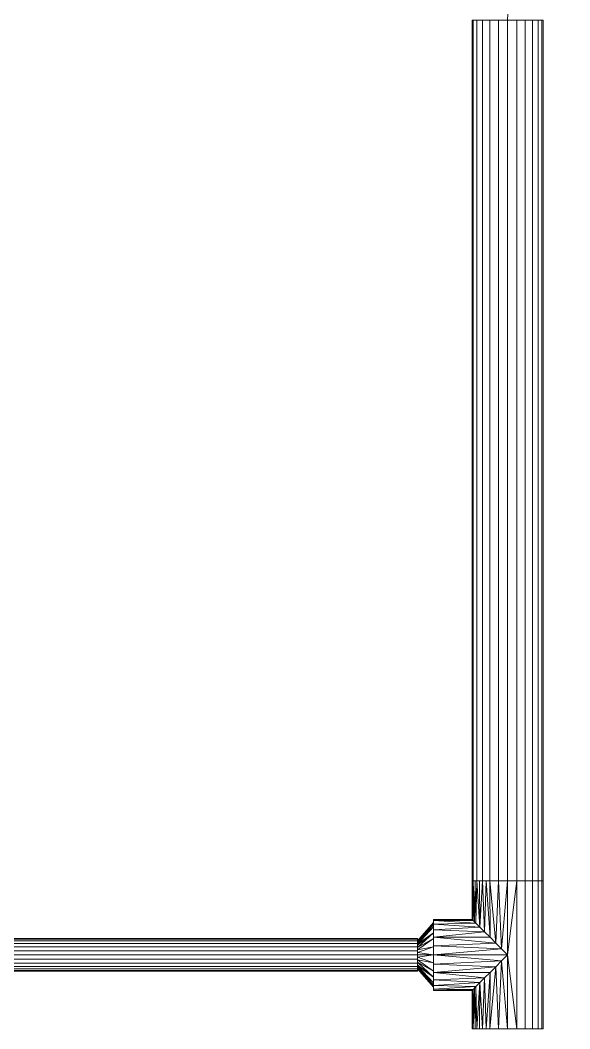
# Model space of a CAD drawing. Header units: inches. Extents: x -3325 to -59, y 5 to 733.
# Drawn here: x -1837.67 to -1815.43, y 376.75 to 417.57 of the extents above; entities that cross this region are included whole.
import ezdxf

# ---------------------------------------------------------------- set-up
doc = ezdxf.new("R2010")
doc.units = ezdxf.units.IN
doc.header["$MEASUREMENT"] = 0
doc.layers.add('P-PIPE', color=10, linetype='Continuous', lineweight=9)

# ---------------------------------------------------------------- blocks, each defined once
blk = doc.blocks.new('Tee - Welded - Generic - Standard-1126622-06 - Fifth Level')
at = {"layer": 'P-PIPE'}
mesh = blk.add_polyface(dxfattribs=at)
corners = [(-2.992, -1.437), (-2.992, -1.388, 0.372), (-2.992, -1.244, 0.719), (-2.992, -1.016, 1.016), (-2.992, -0.719, 1.244), (-2.992, -0.372, 1.388), (-2.992, 0, 1.437), (-2.992, 0.372, 1.388), (-2.992, 0.719, 1.244), (-2.992, 1.016, 1.016), (-2.992, 1.244, 0.719), (-2.992, 1.388, 0.372), (-2.992, 1.437), (-2.992, 1.388, -0.372), (-2.992, 1.244, -0.719), (-2.992, 1.016, -1.016), (-2.992, 0.719, -1.244), (-2.992, 0.372, -1.388), (-2.992, 0, -1.437), (-2.992, -0.372, -1.388), (-2.992, -0.719, -1.244), (-2.992, -1.016, -1.016), (-2.992, -1.244, -0.719), (-2.992, -1.388, -0.372)]
mesh.append_faces([[corners[k] for k in face] for face in [(10, 7, 8, 9)]], dxfattribs={"vtx0": -1})
mesh.append_faces([[corners[k] for k in face] for face in [(0, 3, 6)]], dxfattribs={"vtx0": -1, "vtx1": -1, "vtx2": -1})
mesh.append_faces([[corners[k] for k in face] for face in [(13, 18, 22, 23)]], dxfattribs={"vtx0": -1, "vtx1": -1, "vtx3": -1})
mesh.append_faces([[corners[k] for k in face] for face in [(18, 21, 22), (13, 23, 0, 12)]], dxfattribs={"vtx0": -1, "vtx2": -1})
mesh.append_faces([[corners[k] for k in face] for face in [(6, 7, 12, 0)]], dxfattribs={"vtx1": -1, "vtx2": -1, "vtx3": -1})
mesh.append_faces([[corners[k] for k in face] for face in [(16, 17, 18, 15), (19, 20, 21, 18)]], dxfattribs={"vtx2": -1})
mesh.append_faces([[corners[k] for k in face] for face in [(13, 14, 15, 18), (10, 11, 12, 7)]], dxfattribs={"vtx2": -1, "vtx3": -1})
mesh.append_faces([[corners[k] for k in face] for face in [(0, 1, 2, 3), (3, 4, 5, 6)]], dxfattribs={"vtx3": -1})
mesh = blk.add_polyface(dxfattribs=at)
corners = [(-2.992, 1.437), (-2.992, 1.388, 0.372), (-2.992, 1.244, 0.719), (-2.992, 1.016, 1.016), (-2.992, 0.719, 1.244), (-2.992, 0.372, 1.388), (-2.992, 0, 1.437), (-2.992, -0.372, 1.388), (-2.992, -0.719, 1.244), (-2.992, -1.016, 1.016), (-2.992, -1.244, 0.719), (-2.992, -1.388, 0.372), (-2.992, -1.437), (-1.437, -1.437), (-1.397, -1.397, 0.338), (-1.286, -1.286, 0.642), (-1.123, -1.123, 0.896), (-0.927, -0.927, 1.098), (-0.71, -0.71, 1.249), (-0.48, -0.48, 1.355), (-0.242, -0.242, 1.417), (0, 0, 1.437), (0.242, -0.242, 1.417), (0.48, -0.48, 1.355), (0.71, -0.71, 1.249), (0.927, -0.927, 1.098), (1.123, -1.123, 0.896), (1.286, -1.286, 0.642), (1.397, -1.397, 0.338), (1.437, -1.437), (2.992, -1.437), (2.992, -1.388, 0.372), (2.992, -1.244, 0.719), (2.992, -1.016, 1.016), (2.992, -0.719, 1.244), (2.992, -0.372, 1.388), (2.992, 0, 1.437), (2.992, 0.372, 1.388), (2.992, 0.719, 1.244), (2.992, 1.016, 1.016), (2.992, 1.244, 0.719), (2.992, 1.388, 0.372), (2.992, 1.437), (-2.992, -0.867, 1.13), (-2.992, -1.13, 0.867), (-2.992, -1.316, 0.545), (2.992, -1.316, 0.545), (2.992, -1.13, 0.867), (2.992, -0.867, 1.13), (1.341, -1.341, 0.49), (-1.341, -1.341, 0.49)]
mesh.append_faces([[corners[k] for k in face] for face in [(14, 12, 13)]], dxfattribs={"vtx0": -1})
mesh.append_faces([[corners[k] for k in face] for face in [(34, 24, 48), (33, 26, 47), (26, 33, 25), (11, 50, 45), (15, 45, 50), (12, 14, 11), (9, 17, 43), (16, 10, 15), (24, 34, 23), (22, 36, 21), (20, 7, 19), (7, 20, 6), (18, 43, 17)]], dxfattribs={"vtx0": -1, "vtx1": -1})
mesh.append_faces([[corners[k] for k in face] for face in [(32, 26, 27), (25, 33, 48), (11, 14, 50), (18, 8, 43), (16, 44, 10), (46, 27, 49), (48, 24, 25), (31, 49, 28), (16, 9, 44), (23, 34, 35), (15, 10, 45), (21, 5, 6), (26, 32, 47)]], dxfattribs={"vtx0": -1, "vtx2": -1})
mesh.append_faces([[corners[k] for k in face] for face in [(21, 36, 37, 5)]], dxfattribs={"vtx0": -1, "vtx2": -1, "vtx3": -1})
mesh.append_faces([[corners[k] for k in face] for face in [(30, 31, 28), (31, 46, 49), (46, 32, 27), (16, 17, 9), (18, 19, 8), (35, 36, 22), (22, 23, 35), (20, 21, 6), (7, 8, 19)]], dxfattribs={"vtx1": -1, "vtx2": -1})
mesh.append_faces([[corners[k] for k in face] for face in [(39, 40, 2, 3), (40, 41, 1, 2), (37, 38, 4, 5), (38, 39, 3, 4)]], dxfattribs={"vtx1": -1, "vtx3": -1})
mesh.append_faces([[corners[k] for k in face] for face in [(28, 29, 30)]], dxfattribs={"vtx2": -1})
mesh.append_faces([[corners[k] for k in face] for face in [(41, 42, 0, 1)]], dxfattribs={"vtx3": -1})
mesh = blk.add_polyface(dxfattribs=at)
corners = [(-2.992, -1.437), (-2.992, -1.388, -0.372), (-2.992, -1.244, -0.719), (-2.992, -1.016, -1.016), (-2.992, -0.719, -1.244), (-2.992, -0.372, -1.388), (-2.992, 0, -1.437), (-2.992, 0.372, -1.388), (-2.992, 0.719, -1.244), (-2.992, 1.016, -1.016), (-2.992, 1.244, -0.719), (-2.992, 1.388, -0.372), (-2.992, 1.437), (2.992, 1.437), (2.992, 1.388, -0.372), (2.992, 1.244, -0.719), (2.992, 1.016, -1.016), (2.992, 0.719, -1.244), (2.992, 0.372, -1.388), (2.992, 0, -1.437), (2.992, -0.372, -1.388), (2.992, -0.719, -1.244), (2.992, -1.016, -1.016), (2.992, -1.244, -0.719), (2.992, -1.388, -0.372), (2.992, -1.437), (1.437, -1.437), (1.397, -1.397, -0.338), (1.286, -1.286, -0.642), (1.123, -1.123, -0.896), (0.927, -0.927, -1.098), (0.71, -0.71, -1.249), (0.48, -0.48, -1.355), (0.242, -0.242, -1.417), (0, 0, -1.437), (-0.242, -0.242, -1.417), (-0.48, -0.48, -1.355), (-0.71, -0.71, -1.249), (-0.927, -0.927, -1.098), (-1.123, -1.123, -0.896), (-1.286, -1.286, -0.642), (-1.397, -1.397, -0.338), (-1.437, -1.437), (-2.992, -1.316, -0.545), (-2.992, -1.13, -0.867), (-2.992, -0.867, -1.13), (2.992, -0.867, -1.13), (2.992, -1.13, -0.867), (2.992, -1.316, -0.545), (-1.341, -1.341, -0.49), (1.341, -1.341, -0.49)]
mesh.append_faces([[corners[k] for k in face] for face in [(33, 20, 32), (6, 35, 5), (31, 46, 30), (28, 48, 50), (38, 45, 37), (24, 50, 48), (3, 39, 44), (37, 4, 36), (1, 41, 0), (40, 2, 39)]], dxfattribs={"vtx0": -1, "vtx1": -1})
mesh.append_faces([[corners[k] for k in face] for face in [(11, 14, 15, 10), (38, 3, 45), (19, 33, 34), (1, 49, 41), (39, 2, 44), (36, 4, 5), (43, 40, 49), (31, 21, 46), (21, 31, 32), (24, 27, 50), (27, 24, 25), (23, 28, 29), (3, 38, 39), (28, 23, 48), (40, 43, 2), (29, 22, 47)]], dxfattribs={"vtx0": -1, "vtx2": -1})
mesh.append_faces([[corners[k] for k in face] for face in [(34, 6, 7, 18)]], dxfattribs={"vtx0": -1, "vtx2": -1, "vtx3": -1})
mesh.append_faces([[corners[k] for k in face] for face in [(26, 27, 25)]], dxfattribs={"vtx1": -1})
mesh.append_faces([[corners[k] for k in face] for face in [(19, 20, 33), (18, 19, 34), (20, 21, 32), (35, 36, 5), (34, 35, 6), (46, 22, 30), (29, 30, 22), (47, 23, 29), (45, 4, 37), (1, 43, 49)]], dxfattribs={"vtx1": -1, "vtx2": -1})
mesh.append_faces([[corners[k] for k in face] for face in [(15, 16, 9, 10), (16, 17, 8, 9), (17, 18, 7, 8)]], dxfattribs={"vtx1": -1, "vtx3": -1})
mesh.append_faces([[corners[k] for k in face] for face in [(12, 13, 14, 11), (41, 42, 0)]], dxfattribs={"vtx2": -1})
mesh = blk.add_polyface(dxfattribs=at)
corners = [(2.992, -1.437), (2.992, -1.388, -0.372), (2.992, -1.244, -0.719), (2.992, -1.016, -1.016), (2.992, -0.719, -1.244), (2.992, -0.372, -1.388), (2.992, 0, -1.437), (2.992, 0.372, -1.388), (2.992, 0.719, -1.244), (2.992, 1.016, -1.016), (2.992, 1.244, -0.719), (2.992, 1.388, -0.372), (2.992, 1.437), (2.992, 1.388, 0.372), (2.992, 1.244, 0.719), (2.992, 1.016, 1.016), (2.992, 0.719, 1.244), (2.992, 0.372, 1.388), (2.992, 0, 1.437), (2.992, -0.372, 1.388), (2.992, -0.719, 1.244), (2.992, -1.016, 1.016), (2.992, -1.244, 0.719), (2.992, -1.388, 0.372)]
mesh.append_faces([[corners[k] for k in face] for face in [(16, 14, 15)]], dxfattribs={"vtx0": -1})
mesh.append_faces([[corners[k] for k in face] for face in [(3, 6, 2)]], dxfattribs={"vtx0": -1, "vtx1": -1})
mesh.append_faces([[corners[k] for k in face] for face in [(18, 21, 11)]], dxfattribs={"vtx0": -1, "vtx1": -1, "vtx2": -1})
mesh.append_faces([[corners[k] for k in face] for face in [(6, 9, 21, 2), (18, 11, 14, 16)]], dxfattribs={"vtx0": -1, "vtx1": -1, "vtx2": -1, "vtx3": -1})
mesh.append_faces([[corners[k] for k in face] for face in [(21, 0, 1, 2)]], dxfattribs={"vtx0": -1, "vtx3": -1})
mesh.append_faces([[corners[k] for k in face] for face in [(17, 18, 16)]], dxfattribs={"vtx1": -1})
mesh.append_faces([[corners[k] for k in face] for face in [(12, 13, 14, 11), (22, 23, 0, 21), (19, 20, 21, 18)]], dxfattribs={"vtx2": -1})
mesh.append_faces([[corners[k] for k in face] for face in [(9, 10, 11, 21)]], dxfattribs={"vtx2": -1, "vtx3": -1})
mesh.append_faces([[corners[k] for k in face] for face in [(6, 7, 8, 9), (3, 4, 5, 6)]], dxfattribs={"vtx3": -1})
mesh = blk.add_polyface(dxfattribs=at)
corners = [(-1.437, -2.992), (-1.388, -2.992, 0.372), (-1.244, -2.992, 0.719), (-1.016, -2.992, 1.016), (-0.719, -2.992, 1.244), (-0.372, -2.992, 1.388), (0, -2.992, 1.437), (0.372, -2.992, 1.388), (0.719, -2.992, 1.244), (1.016, -2.992, 1.016), (1.244, -2.992, 0.719), (1.388, -2.992, 0.372), (1.437, -2.992), (1.437, -1.437), (1.397, -1.397, 0.338), (1.286, -1.286, 0.642), (1.123, -1.123, 0.896), (0.927, -0.927, 1.098), (0.71, -0.71, 1.249), (0.48, -0.48, 1.355), (0.242, -0.242, 1.417), (0, 0, 1.437), (-0.242, -0.242, 1.417), (-0.48, -0.48, 1.355), (-0.71, -0.71, 1.249), (-0.927, -0.927, 1.098), (-1.123, -1.123, 0.896), (-1.286, -1.286, 0.642), (-1.397, -1.397, 0.338), (-1.437, -1.437)]
mesh.append_faces([[corners[k] for k in face] for face in [(1, 28, 0), (27, 2, 26), (23, 5, 22), (25, 4, 24), (8, 19, 7), (17, 9, 16)]], dxfattribs={"vtx0": -1, "vtx1": -1})
mesh.append_faces([[corners[k] for k in face] for face in [(26, 2, 3), (27, 1, 2), (23, 4, 5), (6, 21, 22), (22, 5, 6), (20, 6, 7), (16, 9, 10), (17, 8, 9), (14, 11, 12), (6, 20, 21)]], dxfattribs={"vtx0": -1, "vtx2": -1})
mesh.append_faces([[corners[k] for k in face] for face in [(13, 14, 12)]], dxfattribs={"vtx1": -1})
mesh.append_faces([[corners[k] for k in face] for face in [(3, 4, 25), (27, 28, 1), (25, 26, 3), (23, 24, 4), (10, 11, 15), (17, 18, 8), (19, 20, 7), (18, 19, 8), (15, 16, 10), (14, 15, 11)]], dxfattribs={"vtx1": -1, "vtx2": -1})
mesh.append_faces([[corners[k] for k in face] for face in [(28, 29, 0)]], dxfattribs={"vtx2": -1})
mesh = blk.add_polyface(dxfattribs=at)
corners = [(1.437, -2.992), (1.388, -2.992, -0.372), (1.244, -2.992, -0.719), (1.016, -2.992, -1.016), (0.719, -2.992, -1.244), (0.372, -2.992, -1.388), (0, -2.992, -1.437), (-0.372, -2.992, -1.388), (-0.719, -2.992, -1.244), (-1.016, -2.992, -1.016), (-1.244, -2.992, -0.719), (-1.388, -2.992, -0.372), (-1.437, -2.992), (-1.437, -1.437), (-1.397, -1.397, -0.338), (-1.286, -1.286, -0.642), (-1.123, -1.123, -0.896), (-0.927, -0.927, -1.098), (-0.71, -0.71, -1.249), (-0.48, -0.48, -1.355), (-0.242, -0.242, -1.417), (0, 0, -1.437), (0.242, -0.242, -1.417), (0.48, -0.48, -1.355), (0.71, -0.71, -1.249), (0.927, -0.927, -1.098), (1.123, -1.123, -0.896), (1.286, -1.286, -0.642), (1.397, -1.397, -0.338), (1.437, -1.437)]
mesh.append_faces([[corners[k] for k in face] for face in [(1, 28, 0), (3, 26, 2), (27, 2, 26), (23, 5, 22), (25, 4, 24), (8, 19, 7), (17, 9, 16)]], dxfattribs={"vtx0": -1, "vtx1": -1})
mesh.append_faces([[corners[k] for k in face] for face in [(27, 1, 2), (23, 4, 5), (6, 21, 22), (22, 5, 6), (20, 6, 7), (16, 9, 10), (17, 8, 9), (14, 11, 12), (6, 20, 21)]], dxfattribs={"vtx0": -1, "vtx2": -1})
mesh.append_faces([[corners[k] for k in face] for face in [(29, 0, 28), (13, 14, 12)]], dxfattribs={"vtx1": -1})
mesh.append_faces([[corners[k] for k in face] for face in [(3, 4, 25), (27, 28, 1), (25, 26, 3), (23, 24, 4), (10, 11, 15), (17, 18, 8), (19, 20, 7), (18, 19, 8), (15, 16, 10), (14, 15, 11)]], dxfattribs={"vtx1": -1, "vtx2": -1})
mesh = blk.add_polyface(dxfattribs=at)
corners = [(-1.437, -2.992), (-1.388, -2.992, -0.372), (-1.244, -2.992, -0.719), (-1.016, -2.992, -1.016), (-0.719, -2.992, -1.244), (-0.372, -2.992, -1.388), (0, -2.992, -1.437), (0.372, -2.992, -1.388), (0.719, -2.992, -1.244), (1.016, -2.992, -1.016), (1.244, -2.992, -0.719), (1.388, -2.992, -0.372), (1.437, -2.992), (1.388, -2.992, 0.372), (1.244, -2.992, 0.719), (1.016, -2.992, 1.016), (0.719, -2.992, 1.244), (0.372, -2.992, 1.388), (0, -2.992, 1.437), (-0.372, -2.992, 1.388), (-0.719, -2.992, 1.244), (-1.016, -2.992, 1.016), (-1.244, -2.992, 0.719), (-1.388, -2.992, 0.372)]
mesh.append_faces([[corners[k] for k in face] for face in [(0, 22, 23)]], dxfattribs={"vtx0": -1})
mesh.append_faces([[corners[k] for k in face] for face in [(3, 6, 2), (16, 18, 14, 15)]], dxfattribs={"vtx0": -1, "vtx1": -1})
mesh.append_faces([[corners[k] for k in face] for face in [(2, 6, 9, 11)]], dxfattribs={"vtx0": -1, "vtx1": -1, "vtx2": -1, "vtx3": -1})
mesh.append_faces([[corners[k] for k in face] for face in [(0, 14, 21, 22)]], dxfattribs={"vtx0": -1, "vtx1": -1, "vtx3": -1})
mesh.append_faces([[corners[k] for k in face] for face in [(2, 11, 12)]], dxfattribs={"vtx0": -1, "vtx2": -1})
mesh.append_faces([[corners[k] for k in face] for face in [(17, 18, 16)]], dxfattribs={"vtx1": -1})
mesh.append_faces([[corners[k] for k in face] for face in [(18, 19, 14)]], dxfattribs={"vtx1": -1, "vtx2": -1})
mesh.append_faces([[corners[k] for k in face] for face in [(9, 10, 11)]], dxfattribs={"vtx2": -1})
mesh.append_faces([[corners[k] for k in face] for face in [(0, 1, 2, 14), (12, 13, 14, 2), (19, 20, 21, 14)]], dxfattribs={"vtx2": -1, "vtx3": -1})
mesh.append_faces([[corners[k] for k in face] for face in [(6, 7, 8, 9), (3, 4, 5, 6)]], dxfattribs={"vtx3": -1})
blk = doc.blocks.new('Transition - Generic - Plumbing-CW-1127470-06 - Fifth Level')
at = {"layer": 'P-PIPE'}
mesh = blk.add_polyface(dxfattribs=at)
corners = [(0, -1.312), (0, -1.137, 0.656), (0, -0.656, 1.137), (0, 0, 1.312), (0, 0.656, 1.137), (0, 1.137, 0.656), (0, 1.312), (0, 1.137, -0.656), (0, 0.656, -1.137), (0, 0, -1.312), (0, -0.656, -1.137), (0, -1.137, -0.656)]
mesh.append_faces([[corners[k] for k in face] for face in [(0, 10, 11)]], dxfattribs={"vtx0": -1})
mesh.append_faces([[corners[k] for k in face] for face in [(0, 5, 9, 10)]], dxfattribs={"vtx0": -1, "vtx1": -1, "vtx3": -1})
mesh.append_faces([[corners[k] for k in face] for face in [(5, 7, 8, 9)]], dxfattribs={"vtx0": -1, "vtx3": -1})
mesh.append_faces([[corners[k] for k in face] for face in [(5, 6, 7)]], dxfattribs={"vtx2": -1})
mesh.append_faces([[corners[k] for k in face] for face in [(3, 4, 5, 0)]], dxfattribs={"vtx2": -1, "vtx3": -1})
mesh.append_faces([[corners[k] for k in face] for face in [(0, 1, 2, 3)]], dxfattribs={"vtx3": -1})
mesh = blk.add_polyface(dxfattribs=at)
corners = [(0, -1.312), (0, -1.137, -0.656), (0, -0.656, -1.137), (0, 0, -1.312), (0, 0.656, -1.137), (0, 1.137, -0.656), (0, 1.312), (0.656, 0.562), (0.656, 0.398, -0.398), (0.656, 0, -0.562), (0.656, -0.398, -0.398), (0.656, -0.562), (0.656, 0.48, -0.199), (0.656, 0.199, -0.48), (0.656, -0.199, -0.48), (0.656, -0.48, -0.199), (0, 0.328, -1.225), (0.656, 0.099, -0.521), (0.656, 0.439, -0.298), (0, 1.225, -0.328), (0.656, 0.521, -0.099), (0, -0.328, -1.225), (0.656, -0.298, -0.439), (0, -1.225, -0.328), (0.656, -0.521, -0.099), (0.656, -0.439, -0.298), (0.656, 0.298, -0.439), (0.656, -0.099, -0.521), (0, -0.896, -0.896), (0, 0.896, -0.896)]
mesh.append_faces([[corners[k] for k in face] for face in [(0, 24, 11)]], dxfattribs={"vtx0": -1})
mesh.append_faces([[corners[k] for k in face] for face in [(27, 3, 9), (28, 25, 1), (3, 27, 21), (25, 28, 10), (4, 13, 16), (29, 26, 4), (26, 29, 8), (5, 18, 29), (6, 20, 19), (1, 15, 23), (2, 22, 28)]], dxfattribs={"vtx0": -1, "vtx1": -1})
mesh.append_faces([[corners[k] for k in face] for face in [(5, 12, 18), (2, 14, 22), (3, 17, 9), (12, 5, 19), (19, 20, 12), (23, 15, 24), (24, 0, 23), (16, 13, 17), (14, 2, 21)]], dxfattribs={"vtx0": -1, "vtx2": -1})
mesh.append_faces([[corners[k] for k in face] for face in [(7, 20, 6)]], dxfattribs={"vtx1": -1})
mesh.append_faces([[corners[k] for k in face] for face in [(18, 8, 29), (3, 16, 17), (22, 10, 28), (25, 15, 1), (26, 13, 4), (27, 14, 21)]], dxfattribs={"vtx1": -1, "vtx2": -1})
mesh = blk.add_polyface(dxfattribs=at)
corners = [(0, 1.312), (0, 1.137, 0.656), (0, 0.656, 1.137), (0, 0, 1.312), (0, -0.656, 1.137), (0, -1.137, 0.656), (0, -1.312), (0.656, -0.562), (0.656, -0.398, 0.398), (0.656, 0, 0.562), (0.656, 0.398, 0.398), (0.656, 0.562), (0.656, -0.48, 0.199), (0.656, -0.199, 0.48), (0.656, 0.199, 0.48), (0.656, 0.48, 0.199), (0, -0.328, 1.225), (0.656, -0.099, 0.521), (0.656, -0.439, 0.298), (0, -1.225, 0.328), (0.656, -0.521, 0.099), (0, 0.328, 1.225), (0.656, 0.298, 0.439), (0, 1.225, 0.328), (0.656, 0.521, 0.099), (0.656, 0.439, 0.298), (0.656, -0.298, 0.439), (0.656, 0.099, 0.521), (0, 0.896, 0.896), (0, -0.896, 0.896)]
mesh.append_faces([[corners[k] for k in face] for face in [(0, 24, 11)]], dxfattribs={"vtx0": -1})
mesh.append_faces([[corners[k] for k in face] for face in [(27, 3, 9), (28, 25, 1), (3, 27, 21), (25, 28, 10), (4, 13, 16), (29, 26, 4), (26, 29, 8), (5, 18, 29), (6, 20, 19), (1, 15, 23), (2, 22, 28)]], dxfattribs={"vtx0": -1, "vtx1": -1})
mesh.append_faces([[corners[k] for k in face] for face in [(5, 12, 18), (2, 14, 22), (3, 17, 9), (12, 5, 19), (19, 20, 12), (23, 15, 24), (24, 0, 23), (16, 13, 17), (14, 2, 21)]], dxfattribs={"vtx0": -1, "vtx2": -1})
mesh.append_faces([[corners[k] for k in face] for face in [(7, 20, 6)]], dxfattribs={"vtx1": -1})
mesh.append_faces([[corners[k] for k in face] for face in [(18, 8, 29), (3, 16, 17), (22, 10, 28), (25, 15, 1), (26, 13, 4), (27, 14, 21)]], dxfattribs={"vtx1": -1, "vtx2": -1})
mesh = blk.add_polyface(dxfattribs=at)
corners = [(0.656, -0.562), (0.656, -0.398, -0.398), (0.656, 0, -0.562), (0.656, 0.398, -0.398), (0.656, 0.562), (0.656, 0.398, 0.398), (0.656, 0, 0.562), (0.656, -0.398, 0.398)]
mesh.append_faces([[corners[k] for k in face] for face in [(2, 4, 7, 1)]], dxfattribs={"vtx0": -1, "vtx1": -1, "vtx2": -1})
mesh.append_faces([[corners[k] for k in face] for face in [(3, 4, 2)]], dxfattribs={"vtx1": -1})
mesh.append_faces([[corners[k] for k in face] for face in [(5, 6, 7, 4), (7, 0, 1)]], dxfattribs={"vtx2": -1})

msp = doc.modelspace()

# ---------------------------------------------------------------- linework, layer by layer
at = {"layer": 'P-PIPE', "color": 1}
for p, q in [((-1817.953, 382.735, 1076), (-1817.953, 417.566, 1076)), ((-1817.953, 382.735, 1076), (-1817.953, 417.566, 1076)), ((-1817.953, 382.735, 1076), (-1817.953, 376.751, 1076)), ((-1821.601, 379.743, 1076), (-1856.67, 379.743, 1076)), ((-1821.601, 379.743, 1076), (-1856.67, 379.743, 1076)), ((-1820.945, 379.743, 1076), (-1821.601, 379.743, 1076)), ((-1820.945, 379.743, 1076), (-1817.953, 379.743, 1076))]:
    msp.add_line(p, q, dxfattribs=at)
msp.add_arc((-1815.433, 417.566, 1076), 2.52, 90, 180, dxfattribs=at)

# ---------------------------------------------------------------- block references
for name, p, rotation in [('Tee - Welded - Generic - Standard-1126622-06 - Fifth Level', (-1817.953, 379.743, 1076), 270), ('Transition - Generic - Plumbing-CW-1127470-06 - Fifth Level', (-1820.945, 379.743, 1076), 180)]:
    msp.add_blockref(name, p, dxfattribs=dict(at, rotation=rotation))

# ---------------------------------------------------------------- meshes
mesh = msp.add_polyface(dxfattribs=at)
corners = [(-1816.515, 417.566, 1076), (-1816.564, 417.566, 1075.628), (-1816.708, 417.566, 1075.281), (-1816.937, 417.566, 1074.984), (-1817.234, 417.566, 1074.755), (-1817.581, 417.566, 1074.611), (-1817.953, 417.566, 1074.562), (-1818.325, 417.566, 1074.611), (-1818.672, 417.566, 1074.755), (-1818.969, 417.566, 1074.984), (-1819.198, 417.566, 1075.281), (-1819.341, 417.566, 1075.628), (-1819.39, 417.566, 1076), (-1819.341, 417.566, 1076.372), (-1819.198, 417.566, 1076.719), (-1818.969, 417.566, 1077.016), (-1818.672, 417.566, 1077.245), (-1818.325, 417.566, 1077.389), (-1817.953, 417.566, 1077.438), (-1817.581, 417.566, 1077.389), (-1817.234, 417.566, 1077.245), (-1816.937, 417.566, 1077.016), (-1816.708, 417.566, 1076.719), (-1816.564, 417.566, 1076.372)]
mesh.append_faces([[corners[k] for k in face] for face in [(10, 7, 8, 9), (21, 19, 20)]], dxfattribs={"vtx0": -1, "color": 1})
mesh.append_faces([[corners[k] for k in face] for face in [(17, 21, 15, 16)]], dxfattribs={"vtx0": -1, "vtx1": -1, "color": 1})
mesh.append_faces([[corners[k] for k in face] for face in [(0, 3, 21)]], dxfattribs={"vtx0": -1, "vtx1": -1, "vtx2": -1, "color": 1})
mesh.append_faces([[corners[k] for k in face] for face in [(3, 7, 10, 12), (3, 12, 15, 21)]], dxfattribs={"vtx0": -1, "vtx1": -1, "vtx2": -1, "vtx3": -1, "color": 1})
mesh.append_faces([[corners[k] for k in face] for face in [(10, 11, 12), (5, 6, 7), (1, 2, 3, 0), (13, 14, 15, 12)]], dxfattribs={"vtx2": -1, "color": 1})
mesh.append_faces([[corners[k] for k in face] for face in [(3, 4, 5, 7), (17, 18, 19, 21)]], dxfattribs={"vtx2": -1, "vtx3": -1, "color": 1})
mesh.append_faces([[corners[k] for k in face] for face in [(21, 22, 23, 0)]], dxfattribs={"vtx3": -1, "color": 1})
mesh = msp.add_polyface(dxfattribs=at)
corners = [(-1819.39, 382.735, 1076), (-1819.341, 382.735, 1076.372), (-1819.198, 382.735, 1076.719), (-1818.969, 382.735, 1077.016), (-1818.672, 382.735, 1077.245), (-1818.325, 382.735, 1077.389), (-1817.953, 382.735, 1077.438), (-1817.953, 417.566, 1077.438), (-1818.325, 417.566, 1077.389), (-1818.672, 417.566, 1077.245), (-1818.969, 417.566, 1077.016), (-1819.198, 417.566, 1076.719), (-1819.341, 417.566, 1076.372), (-1819.39, 417.566, 1076)]
mesh.append_faces([[corners[k] for k in face] for face in [(7, 8, 5, 6)]], dxfattribs={"vtx1": -1, "color": 1})
mesh.append_faces([[corners[k] for k in face] for face in [(8, 9, 4, 5), (3, 4, 9, 10), (11, 12, 1, 2), (2, 3, 10, 11)]], dxfattribs={"vtx1": -1, "vtx3": -1, "color": 1})
mesh.append_faces([[corners[k] for k in face] for face in [(12, 13, 0, 1)]], dxfattribs={"vtx3": -1, "color": 1})
mesh = msp.add_polyface(dxfattribs=at)
corners = [(-1817.953, 382.735, 1074.562), (-1818.325, 382.735, 1074.611), (-1818.672, 382.735, 1074.755), (-1818.969, 382.735, 1074.984), (-1819.198, 382.735, 1075.281), (-1819.341, 382.735, 1075.628), (-1819.39, 382.735, 1076), (-1819.39, 417.566, 1076), (-1819.341, 417.566, 1075.628), (-1819.198, 417.566, 1075.281), (-1818.969, 417.566, 1074.984), (-1818.672, 417.566, 1074.755), (-1818.325, 417.566, 1074.611), (-1817.953, 417.566, 1074.562)]
mesh.append_faces([[corners[k] for k in face] for face in [(7, 8, 5, 6)]], dxfattribs={"vtx1": -1, "color": 1})
mesh.append_faces([[corners[k] for k in face] for face in [(8, 9, 4, 5), (3, 4, 9, 10), (11, 12, 1, 2), (2, 3, 10, 11)]], dxfattribs={"vtx1": -1, "vtx3": -1, "color": 1})
mesh.append_faces([[corners[k] for k in face] for face in [(12, 13, 0, 1)]], dxfattribs={"vtx3": -1, "color": 1})
mesh = msp.add_polyface(dxfattribs=at)
corners = [(-1817.953, 382.735, 1077.438), (-1817.581, 382.735, 1077.389), (-1817.234, 382.735, 1077.245), (-1816.937, 382.735, 1077.016), (-1816.708, 382.735, 1076.719), (-1816.564, 382.735, 1076.372), (-1816.515, 382.735, 1076), (-1816.515, 417.566, 1076), (-1816.564, 417.566, 1076.372), (-1816.708, 417.566, 1076.719), (-1816.937, 417.566, 1077.016), (-1817.234, 417.566, 1077.245), (-1817.581, 417.566, 1077.389), (-1817.953, 417.566, 1077.438)]
mesh.append_faces([[corners[k] for k in face] for face in [(8, 9, 4, 5), (3, 4, 9, 10), (11, 12, 1, 2), (2, 3, 10, 11)]], dxfattribs={"vtx1": -1, "vtx3": -1, "color": 1})
mesh.append_faces([[corners[k] for k in face] for face in [(6, 7, 8, 5)]], dxfattribs={"vtx2": -1, "color": 1})
mesh.append_faces([[corners[k] for k in face] for face in [(12, 13, 0, 1)]], dxfattribs={"vtx3": -1, "color": 1})
mesh = msp.add_polyface(dxfattribs=at)
corners = [(-1816.515, 382.735, 1076), (-1816.564, 382.735, 1075.628), (-1816.708, 382.735, 1075.281), (-1816.937, 382.735, 1074.984), (-1817.234, 382.735, 1074.755), (-1817.581, 382.735, 1074.611), (-1817.953, 382.735, 1074.562), (-1817.953, 417.566, 1074.562), (-1817.581, 417.566, 1074.611), (-1817.234, 417.566, 1074.755), (-1816.937, 417.566, 1074.984), (-1816.708, 417.566, 1075.281), (-1816.564, 417.566, 1075.628), (-1816.515, 417.566, 1076)]
mesh.append_faces([[corners[k] for k in face] for face in [(7, 8, 5, 6)]], dxfattribs={"vtx1": -1, "color": 1})
mesh.append_faces([[corners[k] for k in face] for face in [(8, 9, 4, 5), (3, 4, 9, 10), (11, 12, 1, 2), (2, 3, 10, 11)]], dxfattribs={"vtx1": -1, "vtx3": -1, "color": 1})
mesh.append_faces([[corners[k] for k in face] for face in [(12, 13, 0, 1)]], dxfattribs={"vtx3": -1, "color": 1})
mesh = msp.add_polyface(dxfattribs=at)
corners = [(-1816.515, 382.735, 1076), (-1816.564, 382.735, 1076.372), (-1816.708, 382.735, 1076.719), (-1816.937, 382.735, 1077.016), (-1817.234, 382.735, 1077.245), (-1817.581, 382.735, 1077.389), (-1817.953, 382.735, 1077.438), (-1818.325, 382.735, 1077.389), (-1818.672, 382.735, 1077.245), (-1818.969, 382.735, 1077.016), (-1819.198, 382.735, 1076.719), (-1819.341, 382.735, 1076.372), (-1819.39, 382.735, 1076), (-1819.341, 382.735, 1075.628), (-1819.198, 382.735, 1075.281), (-1818.969, 382.735, 1074.984), (-1818.672, 382.735, 1074.755), (-1818.325, 382.735, 1074.611), (-1817.953, 382.735, 1074.562), (-1817.581, 382.735, 1074.611), (-1817.234, 382.735, 1074.755), (-1816.937, 382.735, 1074.984), (-1816.708, 382.735, 1075.281), (-1816.564, 382.735, 1075.628)]
mesh.append_faces([[corners[k] for k in face] for face in [(9, 3, 7, 8)]], dxfattribs={"vtx0": -1, "vtx1": -1, "color": 1})
mesh.append_faces([[corners[k] for k in face] for face in [(21, 14, 17), (3, 21, 0)]], dxfattribs={"vtx0": -1, "vtx1": -1, "vtx2": -1, "color": 1})
mesh.append_faces([[corners[k] for k in face] for face in [(9, 12, 21, 3)]], dxfattribs={"vtx0": -1, "vtx1": -1, "vtx2": -1, "vtx3": -1, "color": 1})
mesh.append_faces([[corners[k] for k in face] for face in [(16, 17, 14, 15), (20, 21, 19), (6, 7, 5)]], dxfattribs={"vtx1": -1, "color": 1})
mesh.append_faces([[corners[k] for k in face] for face in [(1, 2, 3, 0)]], dxfattribs={"vtx2": -1, "color": 1})
mesh.append_faces([[corners[k] for k in face] for face in [(12, 13, 14, 21), (17, 18, 19, 21), (3, 4, 5, 7)]], dxfattribs={"vtx2": -1, "vtx3": -1, "color": 1})
mesh.append_faces([[corners[k] for k in face] for face in [(21, 22, 23, 0), (9, 10, 11, 12)]], dxfattribs={"vtx3": -1, "color": 1})
mesh = msp.add_polyface(dxfattribs=at)
corners = [(-1821.601, 379.743, 1076.658), (-1821.601, 379.913, 1076.635), (-1821.601, 380.072, 1076.569), (-1821.601, 380.208, 1076.465), (-1821.601, 380.312, 1076.329), (-1821.601, 380.378, 1076.17), (-1821.601, 380.4, 1076), (-1856.67, 380.4, 1076), (-1856.67, 380.378, 1076.17), (-1856.67, 380.312, 1076.329), (-1856.67, 380.208, 1076.465), (-1856.67, 380.072, 1076.569), (-1856.67, 379.913, 1076.635), (-1856.67, 379.743, 1076.658)]
mesh.append_faces([[corners[k] for k in face] for face in [(8, 9, 4, 5), (3, 4, 9, 10), (11, 12, 1, 2), (2, 3, 10, 11)]], dxfattribs={"vtx1": -1, "vtx3": -1, "color": 1})
mesh.append_faces([[corners[k] for k in face] for face in [(6, 7, 8, 5)]], dxfattribs={"vtx2": -1, "color": 1})
mesh.append_faces([[corners[k] for k in face] for face in [(12, 13, 0, 1)]], dxfattribs={"vtx3": -1, "color": 1})
mesh = msp.add_polyface(dxfattribs=at)
corners = [(-1821.601, 380.4, 1076), (-1821.601, 380.378, 1075.83), (-1821.601, 380.312, 1075.671), (-1821.601, 380.208, 1075.535), (-1821.601, 380.072, 1075.431), (-1821.601, 379.913, 1075.365), (-1821.601, 379.743, 1075.343), (-1856.67, 379.743, 1075.343), (-1856.67, 379.913, 1075.365), (-1856.67, 380.072, 1075.431), (-1856.67, 380.208, 1075.535), (-1856.67, 380.312, 1075.671), (-1856.67, 380.378, 1075.83), (-1856.67, 380.4, 1076)]
mesh.append_faces([[corners[k] for k in face] for face in [(7, 8, 5, 6)]], dxfattribs={"vtx1": -1, "color": 1})
mesh.append_faces([[corners[k] for k in face] for face in [(8, 9, 4, 5), (3, 4, 9, 10), (11, 12, 1, 2), (2, 3, 10, 11)]], dxfattribs={"vtx1": -1, "vtx3": -1, "color": 1})
mesh.append_faces([[corners[k] for k in face] for face in [(12, 13, 0, 1)]], dxfattribs={"vtx3": -1, "color": 1})
mesh = msp.add_polyface(dxfattribs=at)
corners = [(-1821.601, 380.4, 1076), (-1821.601, 380.378, 1076.17), (-1821.601, 380.312, 1076.329), (-1821.601, 380.208, 1076.465), (-1821.601, 380.072, 1076.569), (-1821.601, 379.913, 1076.635), (-1821.601, 379.743, 1076.658), (-1821.601, 379.573, 1076.635), (-1821.601, 379.414, 1076.569), (-1821.601, 379.278, 1076.465), (-1821.601, 379.173, 1076.329), (-1821.601, 379.108, 1076.17), (-1821.601, 379.085, 1076), (-1821.601, 379.108, 1075.83), (-1821.601, 379.173, 1075.671), (-1821.601, 379.278, 1075.535), (-1821.601, 379.414, 1075.431), (-1821.601, 379.573, 1075.365), (-1821.601, 379.743, 1075.343), (-1821.601, 379.913, 1075.365), (-1821.601, 380.072, 1075.431), (-1821.601, 380.208, 1075.535), (-1821.601, 380.312, 1075.671), (-1821.601, 380.378, 1075.83)]
mesh.append_faces([[corners[k] for k in face] for face in [(17, 20, 16)]], dxfattribs={"vtx0": -1, "vtx1": -1, "color": 1})
mesh.append_faces([[corners[k] for k in face] for face in [(3, 15, 21, 2)]], dxfattribs={"vtx0": -1, "vtx1": -1, "vtx2": -1, "color": 1})
mesh.append_faces([[corners[k] for k in face] for face in [(15, 3, 10, 13)]], dxfattribs={"vtx0": -1, "vtx1": -1, "vtx2": -1, "vtx3": -1, "color": 1})
mesh.append_faces([[corners[k] for k in face] for face in [(16, 20, 21, 15)]], dxfattribs={"vtx0": -1, "vtx2": -1, "color": 1})
mesh.append_faces([[corners[k] for k in face] for face in [(2, 21, 22, 0)]], dxfattribs={"vtx0": -1, "vtx2": -1, "vtx3": -1, "color": 1})
mesh.append_faces([[corners[k] for k in face] for face in [(8, 3, 4, 5)]], dxfattribs={"vtx0": -1, "vtx3": -1, "color": 1})
mesh.append_faces([[corners[k] for k in face] for face in [(19, 20, 17, 18), (1, 2, 0), (14, 15, 13), (12, 13, 10, 11)]], dxfattribs={"vtx1": -1, "color": 1})
mesh.append_faces([[corners[k] for k in face] for face in [(22, 23, 0)]], dxfattribs={"vtx2": -1, "color": 1})
mesh.append_faces([[corners[k] for k in face] for face in [(8, 9, 10, 3)]], dxfattribs={"vtx2": -1, "vtx3": -1, "color": 1})
mesh.append_faces([[corners[k] for k in face] for face in [(5, 6, 7, 8)]], dxfattribs={"vtx3": -1, "color": 1})
mesh = msp.add_polyface(dxfattribs=at)
corners = [(-1821.601, 379.085, 1076), (-1821.601, 379.108, 1076.17), (-1821.601, 379.173, 1076.329), (-1821.601, 379.278, 1076.465), (-1821.601, 379.414, 1076.569), (-1821.601, 379.573, 1076.635), (-1821.601, 379.743, 1076.658), (-1856.67, 379.743, 1076.658), (-1856.67, 379.573, 1076.635), (-1856.67, 379.414, 1076.569), (-1856.67, 379.278, 1076.465), (-1856.67, 379.173, 1076.329), (-1856.67, 379.108, 1076.17), (-1856.67, 379.085, 1076)]
mesh.append_faces([[corners[k] for k in face] for face in [(7, 8, 5, 6)]], dxfattribs={"vtx1": -1, "color": 1})
mesh.append_faces([[corners[k] for k in face] for face in [(8, 9, 4, 5), (3, 4, 9, 10), (11, 12, 1, 2), (2, 3, 10, 11)]], dxfattribs={"vtx1": -1, "vtx3": -1, "color": 1})
mesh.append_faces([[corners[k] for k in face] for face in [(12, 13, 0, 1)]], dxfattribs={"vtx3": -1, "color": 1})
mesh = msp.add_polyface(dxfattribs=at)
corners = [(-1821.601, 379.743, 1075.343), (-1821.601, 379.573, 1075.365), (-1821.601, 379.414, 1075.431), (-1821.601, 379.278, 1075.535), (-1821.601, 379.173, 1075.671), (-1821.601, 379.108, 1075.83), (-1821.601, 379.085, 1076), (-1856.67, 379.085, 1076), (-1856.67, 379.108, 1075.83), (-1856.67, 379.173, 1075.671), (-1856.67, 379.278, 1075.535), (-1856.67, 379.414, 1075.431), (-1856.67, 379.573, 1075.365), (-1856.67, 379.743, 1075.343)]
mesh.append_faces([[corners[k] for k in face] for face in [(7, 8, 5, 6)]], dxfattribs={"vtx1": -1, "color": 1})
mesh.append_faces([[corners[k] for k in face] for face in [(8, 9, 4, 5), (3, 4, 9, 10), (11, 12, 1, 2), (2, 3, 10, 11)]], dxfattribs={"vtx1": -1, "vtx3": -1, "color": 1})
mesh.append_faces([[corners[k] for k in face] for face in [(12, 13, 0, 1)]], dxfattribs={"vtx3": -1, "color": 1})

doc.saveas('drawing.dxf')
